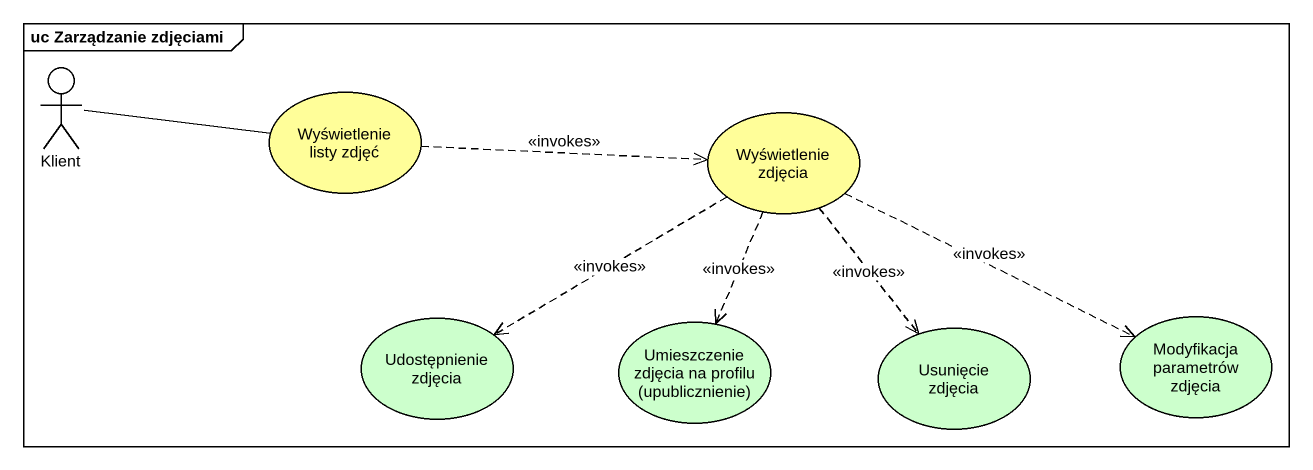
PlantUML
@startuml
mainframe uc Zarządzanie zdjęciami
actor Klient
usecase "Wyświetlenie listy zdjęć" as Wyświetlenie_listy_zdjęć #FFFE99
usecase "Wyświetlenie zdjęcia" as Wyświetlenie_zdjęcia #FFFE99
usecase "Udostępnienie zdjęcia" as Udostępnienie_zdjęcia #CCFFCC
usecase "Umieszczenie zdjęcia na profilu (upublicznienie)" as Umieszczenie_zdjęcia_na #CCFFCC
usecase "Usunięcie zdjęcia" as Usunięcie_zdjęcia #CCFFCC
usecase "Modyfikacja parametrów zdjęcia" as Modyfikacja_parametrów #CCFFCC
Klient -right- Wyświetlenie_listy_zdjęć
Wyświetlenie_listy_zdjęć .right.> Wyświetlenie_zdjęcia : <<invokes>>
Wyświetlenie_zdjęcia .left.> Udostępnienie_zdjęcia : <<invokes>>
Wyświetlenie_zdjęcia ..> Umieszczenie_zdjęcia_na : <<invokes>>
Wyświetlenie_zdjęcia ..> Usunięcie_zdjęcia : <<invokes>>
Wyświetlenie_zdjęcia .right.> Modyfikacja_parametrów : <<invokes>>
@enduml
